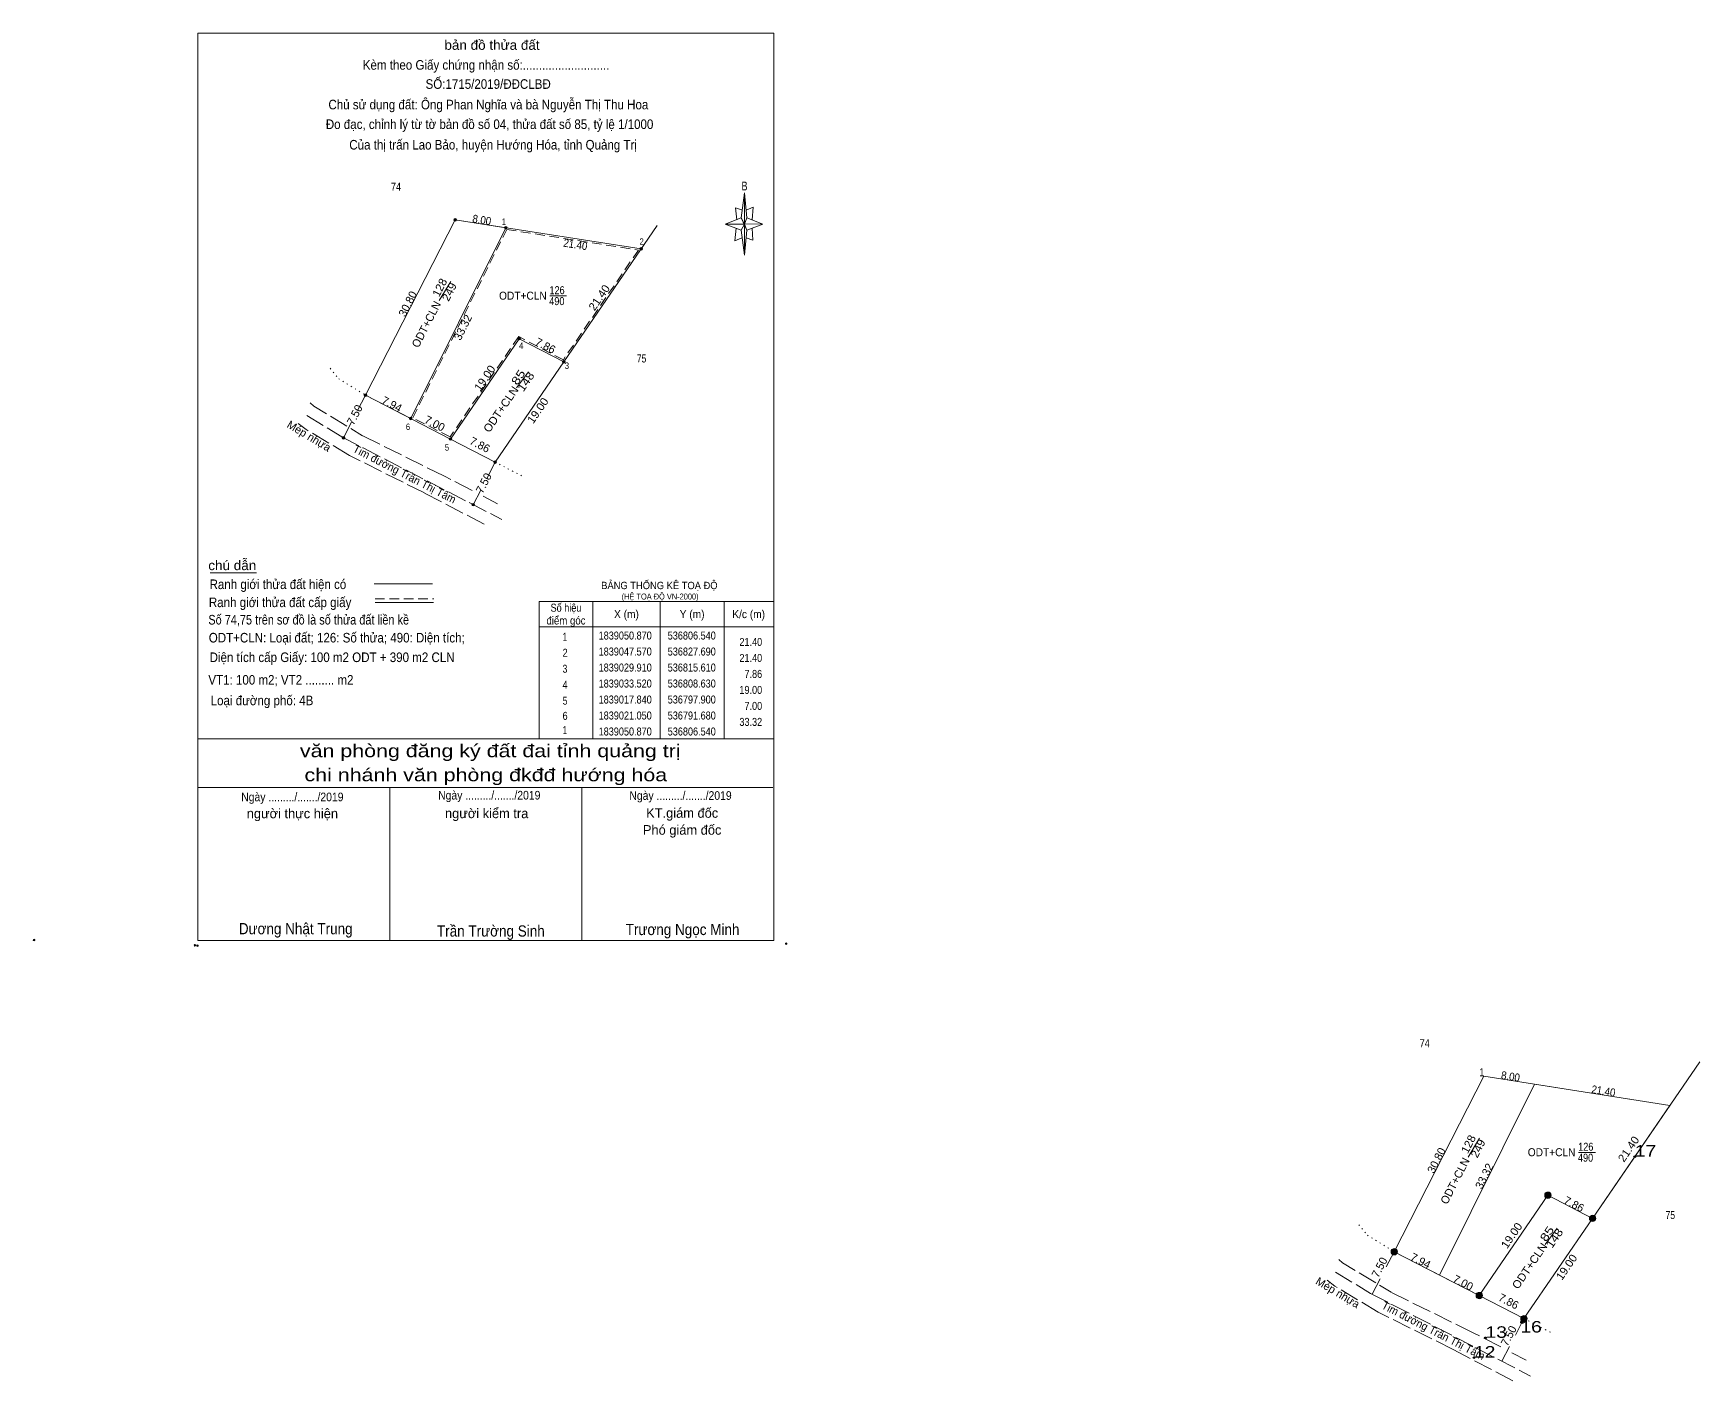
# Model space of a CAD drawing. Header units: metres. Extents: x 536109 to 536832, y 1838438 to 1839216.
# Drawn here: x 536572 to 536832.3, y 1839004.5 to 1839215.2 of the extents above; entities that cross this region are included whole.
import ezdxf
from ezdxf.enums import TextEntityAlignment as Align

# ---------------------------------------------------------------- set-up
doc = ezdxf.new("R2010")
doc.units = ezdxf.units.M
doc.header["$LTSCALE"] = 0.5
doc.header["$PDMODE"] = 32
doc.header["$PDSIZE"] = 0.25
for name, pattern in [('DOTTED', [1.5, 0.3, -1.2]), ('LONG_DASHED', [7.5, 6, -1.5]), ('MEDIUM_DASHED', [4.5, 3, -1.5])]:
    doc.linetypes.add(name, pattern=pattern)
for name, color, linetype, lineweight in [('1', 7, 'Continuous', 13), ('17', 7, 'Continuous', 13), ('22', 7, 'LONG_DASHED', 13), ('32', 7, 'Continuous', 13), ('5', 7, 'Continuous', 13), ('50', 7, 'DOTTED', 13), ('6', 7, 'Continuous', 13), ('63', 7, 'Continuous', 13)]:
    doc.layers.add(name, color=color, linetype=linetype, lineweight=lineweight)
doc.layers.add('12', color=7, linetype='Continuous')
doc.layers.add('7', color=7, linetype='Continuous')

msp = doc.modelspace()

# ---------------------------------------------------------------- hatches: boundary and pattern name
at = {"layer": '63'}
for points in [[(536638.11, 1839186.01, 1), (536637.71, 1839186.01, 1)], [(536646.01, 1839184.77, 1), (536645.61, 1839184.77, 1)], [(536667.16, 1839181.47, 1), (536666.76, 1839181.47, 1)], [(536648.1, 1839167.42, 1), (536647.7, 1839167.42, 1)], [(536655.08, 1839163.81, 1), (536654.68, 1839163.81, 1)], [(536624.09, 1839158.59, 1), (536623.69, 1839158.59, 1)], [(536631.15, 1839154.95, 1), (536630.75, 1839154.95, 1)], [(536620.65, 1839151.93, 1), (536620.25, 1839151.93, 1)], [(536637.37, 1839151.74, 1), (536636.97, 1839151.74, 1)], [(536644.35, 1839148.13, 1), (536643.95, 1839148.13, 1)], [(536640.91, 1839141.47, 1), (536640.51, 1839141.47, 1)], [(536809.13, 1839033.52, 1), (536808.13, 1839033.52, 1)], [(536816.11, 1839029.91, 1), (536815.11, 1839029.91, 1)], [(536785.12, 1839024.69, 1), (536784.12, 1839024.69, 1)], [(536798.4, 1839017.84, 1), (536797.4, 1839017.84, 1)], [(536805.38, 1839014.23, 1), (536804.38, 1839014.23, 1)]]:
    msp.add_hatch(color=256, dxfattribs=at).paths.add_polyline_path(points)

# ---------------------------------------------------------------- linework, layer by layer
at = {"layer": '1'}
for points in [[(536637.91, 1839186.01), (536645.81, 1839184.77), (536630.95, 1839154.95), (536623.89, 1839158.59)], [(536647.9, 1839167.42), (536654.88, 1839163.81), (536644.15, 1839148.13), (536637.17, 1839151.74)], [(536798.64, 1839052.11), (536806.54, 1839050.87), (536791.68, 1839021.05), (536784.62, 1839024.69)], [(536806.54, 1839050.87), (536827.69, 1839047.57), (536815.61, 1839029.91), (536808.63, 1839033.52), (536797.9, 1839017.84), (536791.68, 1839021.05)], [(536808.63, 1839033.52), (536815.61, 1839029.91), (536804.88, 1839014.23), (536797.9, 1839017.84)]]:
    msp.add_lwpolyline(points, close=True, dxfattribs=at)
at = {"layer": '1', "linetype": 'MEDIUM_DASHED'}
msp.add_lwpolyline([(536645.95, 1839184.49), (536666.53, 1839181.28), (536654.8, 1839164.13), (536647.82, 1839167.74), (536637.09, 1839152.06), (536631.28, 1839155.06)], close=True, dxfattribs=at)
at = {"layer": '17'}
msp.add_line((536599.63, 1839130.83), (536606.87, 1839130.83), dxfattribs=at)
at = {"layer": '22'}
for p, q in [((536642.42, 1839138.43), (536633.1, 1839143.3)), ((536644.52, 1839141.63), (536642.27, 1839142.79)), ((536803.15, 1839004.53), (536793.83, 1839009.4)), ((536805.25, 1839007.73), (536803, 1839008.89))]:
    msp.add_line(p, q, dxfattribs=at)
for points in [[(536620.99, 1839153.73), (536615.82, 1839156.86), (536615.24, 1839157.38)], [(536633.1, 1839143.3), (536621.38, 1839149.16), (536614.61, 1839153.22), (536613.39, 1839154.15)], [(536640.53, 1839143.7), (536636.22, 1839145.92), (536623.42, 1839152.25), (536621.57, 1839153.37)], [(536781.72, 1839019.83), (536776.55, 1839022.96), (536775.97, 1839023.48)], [(536793.83, 1839009.4), (536782.11, 1839015.26), (536775.34, 1839019.32), (536774.12, 1839020.25)], [(536801.26, 1839009.8), (536796.95, 1839012.02), (536784.15, 1839018.35), (536782.3, 1839019.47)]]:
    msp.add_lwpolyline(points, dxfattribs=at)
at = {"layer": '32'}
for p, q in [((536645.81, 1839184.77), (536630.95, 1839154.95)), ((536654.88, 1839163.81), (536669.44, 1839185.1)), ((536637.2, 1839176.35), (536635.42, 1839173.39)), ((536815.61, 1839029.91), (536832.34, 1839054.37)), ((536806.54, 1839050.87), (536791.68, 1839021.05)), ((536797.93, 1839042.45), (536796.15, 1839039.49))]:
    msp.add_line(p, q, dxfattribs=at)
for points in [[(536666.96, 1839181.47), (536637.91, 1839186.01), (536623.89, 1839158.59)], [(536827.69, 1839047.57), (536798.64, 1839052.11), (536784.62, 1839024.69)]]:
    msp.add_lwpolyline(points, dxfattribs=at)
at = {"layer": '5'}
for p, q in [((536682.58, 1839186.3), (536683.08, 1839190.2)), ((536682.58, 1839184.4), (536680.08, 1839185.3)), ((536683.48, 1839184.4), (536683.08, 1839180.5)), ((536683.48, 1839186.3), (536685.98, 1839185.3)), ((536684.28, 1839184.7), (536684.38, 1839182.8)), ((536684.38, 1839182.8), (536683.38, 1839183.2)), ((536597.71, 1839104.86), (536687.71, 1839104.86)), ((536597.71, 1839097.26), (536687.51, 1839097.26)), ((536597.71, 1839097.26), (536687.51, 1839097.26)), ((536597.71, 1839097.26), (536687.51, 1839097.26)), ((536627.71, 1839073.36), (536627.71, 1839097.26)), ((536657.71, 1839073.36), (536657.71, 1839097.26))]:
    msp.add_line(p, q, dxfattribs=at)
for points in [[(536597.71, 1839215.16), (536687.71, 1839215.16), (536687.71, 1839073.36), (536597.71, 1839073.36)], [(536683.08, 1839190.2), (536683.48, 1839186.3), (536683.08, 1839185.3)], [(536683.08, 1839185.3), (536680.08, 1839185.3), (536682.58, 1839186.3), (536683.48, 1839184.4), (536685.98, 1839185.3), (536683.08, 1839185.4)], [(536683.08, 1839185.3), (536683.08, 1839180.5), (536682.58, 1839184.4)]]:
    msp.add_lwpolyline(points, close=True, dxfattribs=at)
for points in [[(536682.78, 1839187.5), (536681.68, 1839187.9), (536681.88, 1839186)], [(536683.38, 1839187.5), (536684.48, 1839188), (536684.28, 1839186)], [(536683.08, 1839185.3), (536682.58, 1839186.3), (536680.08, 1839185.3)], [(536681.78, 1839184.7), (536681.58, 1839182.7), (536682.68, 1839183.2)], [(536683.08, 1839185.3), (536683.48, 1839184.4), (536685.98, 1839185.3)], [(536687.71, 1839073.36), (536597.71, 1839073.36), (536597.71, 1839097.26)]]:
    msp.add_lwpolyline(points, dxfattribs=at)
for p in [(536597.24, 1839072.59), (536597.64, 1839072.52)]:
    msp.add_point(p, dxfattribs=at)
at = {"layer": '50', "linetype": 'LONG_DASHED'}
for p, q in [((536614.72, 1839155.42), (536620.2, 1839152.06)), ((536640.07, 1839141.8), (536645.19, 1839139.15)), ((536775.45, 1839021.52), (536780.93, 1839018.16)), ((536800.8, 1839007.9), (536805.92, 1839005.25))]:
    msp.add_line(p, q, dxfattribs=at)
at = {"layer": '50'}
for p, q in [((536644.15, 1839148.13), (536648.64, 1839145.81)), ((536804.88, 1839014.23), (536809.37, 1839011.91))]:
    msp.add_line(p, q, dxfattribs=at)
for points in [[(536618.35, 1839162.79), (536619.7, 1839161.16), (536623.89, 1839158.59)], [(536779.08, 1839028.89), (536780.43, 1839027.26), (536784.62, 1839024.69)]]:
    msp.add_lwpolyline(points, dxfattribs=at)
at = {"layer": '6'}
for p, q in [((536625.23, 1839129.09), (536634.37, 1839129.09)), ((536625.37, 1839126.16), (536634.51, 1839126.16))]:
    msp.add_line(p, q, dxfattribs=at)
at = {"layer": '6', "linetype": 'MEDIUM_DASHED'}
msp.add_line((536625.37, 1839126.78), (536634.57, 1839126.78), dxfattribs=at)
at = {"layer": '6'}
for p in [(536572.11, 1839073.42), (536689.61, 1839072.86)]:
    msp.add_point(p, dxfattribs=at)
at = {"layer": '63'}
for p, q in [((536652.66, 1839174.1), (536655.31, 1839174.1)), ((536647.9, 1839167.42), (536637.17, 1839151.74)), ((536647.9, 1839167.42), (536654.88, 1839163.81)), ((536654.88, 1839163.81), (536644.15, 1839148.13)), ((536649.34, 1839162.25), (536647.47, 1839159.74)), ((536622.65, 1839156.21), (536623.89, 1839158.59)), ((536623.89, 1839158.59), (536637.17, 1839151.74)), ((536620.45, 1839151.93), (536621.71, 1839154.37)), ((536637.17, 1839151.74), (536644.15, 1839148.13)), ((536642.82, 1839145.57), (536644.15, 1839148.13)), ((536640.71, 1839141.47), (536641.89, 1839143.75)), ((536659.41, 1839126.36), (536659.41, 1839104.86)), ((536669.91, 1839126.36), (536669.91, 1839104.86)), ((536679.91, 1839126.36), (536679.91, 1839104.86)), ((536651.01, 1839122.36), (536687.71, 1839122.36)), ((536813.39, 1839040.2), (536816.04, 1839040.2)), ((536808.63, 1839033.52), (536797.9, 1839017.84)), ((536808.63, 1839033.52), (536815.61, 1839029.91)), ((536815.61, 1839029.91), (536804.88, 1839014.23)), ((536810.07, 1839028.35), (536808.2, 1839025.84)), ((536783.38, 1839022.31), (536784.62, 1839024.69)), ((536784.62, 1839024.69), (536797.9, 1839017.84)), ((536781.18, 1839018.03), (536782.44, 1839020.47)), ((536797.9, 1839017.84), (536804.88, 1839014.23)), ((536803.55, 1839011.67), (536804.88, 1839014.23)), ((536801.44, 1839007.57), (536802.62, 1839009.85))]:
    msp.add_line(p, q, dxfattribs=at)
at = {"layer": '63', "linetype": 'LONG_DASHED'}
for p, q in [((536620.2, 1839152.06), (536640.07, 1839141.8)), ((536780.93, 1839018.16), (536800.8, 1839007.9))]:
    msp.add_line(p, q, dxfattribs=at)
at = {"layer": '63'}
msp.add_lwpolyline([(536651.01, 1839126.36), (536687.71, 1839126.36), (536687.71, 1839104.86), (536651.01, 1839104.86)], close=True, dxfattribs=at)
for centre, radius in [((536637.91, 1839186.01), 0.2), ((536645.81, 1839184.77), 0.2), ((536666.96, 1839181.47), 0.2), ((536647.9, 1839167.42), 0.2), ((536654.88, 1839163.81), 0.2), ((536623.89, 1839158.59), 0.2), ((536630.95, 1839154.95), 0.2), ((536620.45, 1839151.93), 0.2), ((536637.17, 1839151.74), 0.2), ((536644.15, 1839148.13), 0.2), ((536640.71, 1839141.47), 0.2), ((536808.63, 1839033.52), 0.5), ((536815.61, 1839029.91), 0.5), ((536784.62, 1839024.69), 0.5), ((536797.9, 1839017.84), 0.5), ((536804.88, 1839014.23), 0.5)]:
    msp.add_circle(centre, radius, dxfattribs=at)
at = {"layer": '7'}
for p in [(536822.2, 1839039.55), (536804.5, 1839013.67), (536798.88, 1839011.23), (536797.08, 1839008.14)]:
    msp.add_point(p, dxfattribs=at)

# ---------------------------------------------------------------- texts
at = {"layer": '1'}
for s, width, p in [('ODT+CLN', 0.95, (536648.48, 1839173.52)), ('490', 0.85, (536653.78, 1839172.67)), ('126', 0.85, (536653.815, 1839174.38)), ('126', 0.85, (536814.545, 1839040.48)), ('ODT+CLN', 0.95, (536809.21, 1839039.62)), ('490', 0.85, (536814.51, 1839038.77))]:
    msp.add_text(s, height=1.25, dxfattribs=dict(at, width=width)).set_placement(p, align=Align.CENTER)
for s, height, width, p in [('BẢNG THỐNG KÊ TOẠ ĐỘ ', 1.15, 0.95, (536660.71, 1839128.27)), ('(HỆ TOẠ ĐỘ VN-2000)', 0.93, 0.9, (536663.91, 1839126.65))]:
    msp.add_text(s, height=height, dxfattribs=dict(at, width=width)).set_placement(p)
at = {"layer": '12', "width": 1.25}
for s, p in [('17', (536822.2, 1839039.55)), ('13', (536798.88, 1839011.23)), ('16', (536804.33, 1839012.06)), ('12', (536797.08, 1839008.14))]:
    msp.add_text(s, height=1.8, dxfattribs=at).set_placement(p)
at = {"layer": '5'}
for s, height, width, p in [('bản đồ thửa đất', 1.5, 1.05, (536643.65, 1839212.58)), ('Kèm theo Giấy chứng nhận số:...........................', 1.5, 0.9, (536642.73, 1839209.47)), ('SỐ:1715/2019/ĐĐCLBĐ', 1.5, 0.9, (536643.05, 1839206.48)), ('Chủ sử dụng đất: Ông Phan Nghĩa và bà Nguyễn Thị Thu Hoa', 1.5, 0.9, (536643.085, 1839203.27)), ('Đo đạc, chỉnh lý từ tờ bản đồ số 04, thửa đất số 85, tỷ lệ 1/1000 ', 1.5, 0.9, (536643.525, 1839200.2)), ('Của thị trấn Lao Bảo, huyện Hướng Hóa, tỉnh Quảng Trị', 1.5, 0.9, (536643.825, 1839196.99)), ('B', 1.378, 0.75, (536683.11, 1839190.6)), ('văn phòng đăng ký đất đai tỉnh quảng trị', 2, 1.25, (536643.375, 1839102)), ('chi nhánh văn phòng đkđđ hướng hóa', 2, 1.25, (536642.685, 1839098.24)), ('Ngày ........./......./2019', 1.35, 0.9, (536612.455, 1839095.11)), ('Ngày ........./......./2019', 1.35, 0.9, (536643.225, 1839095.38)), ('Ngày ........./......./2019', 1.35, 0.9, (536673.105, 1839095.33)), ('Dương Nhật Trung', 1.75, 0.9, (536612.98, 1839074.32)), ('Trần Trường Sinh', 1.75, 0.9, (536643.47, 1839073.96)), ('Trương Ngọc Minh', 1.75, 0.9, (536673.425, 1839074.19))]:
    msp.add_text(s, height=height, dxfattribs=dict(at, width=width)).set_placement(p, align=Align.CENTER)
for s, p in [('người thực hiện', (536612.46, 1839092.45)), ('người kiểm tra', (536642.815, 1839092.47)), ('KT.giám đốc', (536673.365, 1839092.53)), ('Phó giám đốc', (536673.36, 1839089.88))]:
    msp.add_text(s, height=1.5, dxfattribs=at).set_placement(p, align=Align.CENTER)
at = {"layer": '6'}
for s, width, p in [('chú dẫn', 1.05, (536599.32, 1839131.24)), ('Ranh giới thửa đất hiện có ', 0.9, (536599.52, 1839128.28)), ('Ranh giới thửa đất cấp giấy', 0.9, (536599.41, 1839125.46)), ('Số 74,75 trên sơ đồ là số thửa đất liền kề', 0.85, (536599.33, 1839122.74)), ('ODT+CLN: Loại đất; 126: Số thửa; 490: Diện tích;', 0.9, (536599.4, 1839119.93)), ('Diện tích cấp Giấy: 100 m2 ODT + 390 m2 CLN', 0.9, (536599.53, 1839116.87)), ('VT1: 100 m2; VT2 ......... m2', 0.9, (536599.33, 1839113.34)), ('Loại đường phố: 4B', 0.9, (536599.69, 1839110.12))]:
    msp.add_text(s, height=1.5, dxfattribs=dict(at, width=width)).set_placement(p)
at = {"layer": '63'}
for s, width, p in [('74', 0.85, (536628.645, 1839190.55)), ('75', 0.8, (536667.02, 1839163.7)), ('Số hiệu', 0.85, (536655.21, 1839124.74)), ('X (m)', 0.95, (536664.66, 1839123.74)), ('Y (m)', 0.95, (536674.915, 1839123.74)), ('K/c (m)', 0.95, (536683.755, 1839123.74)), ('điểm góc', 0.9, (536655.21, 1839122.74)), (' 1', 0.75, (536654.87, 1839120.2)), ('1839050.870', 0.85, (536664.46, 1839120.39)), ('1839047.570', 0.85, (536664.46, 1839117.89)), ('536806.540', 0.85, (536674.86, 1839120.39)), ('536827.690', 0.85, (536674.86, 1839117.89)), (' 2', 0.85, (536654.875, 1839117.7)), ('1839029.910', 0.85, (536664.46, 1839115.39)), ('536815.610', 0.85, (536674.86, 1839115.39)), (' 4', 0.85, (536654.87, 1839112.7)), (' 3', 0.8, (536654.865, 1839115.2)), ('1839033.520', 0.85, (536664.46, 1839112.89)), ('536808.630', 0.85, (536674.86, 1839112.89)), (' 5', 0.8, (536654.875, 1839110.2)), ('1839017.840', 0.85, (536664.46, 1839110.39)), ('536797.900', 0.85, (536674.86, 1839110.39)), (' 6', 0.85, (536654.875, 1839107.84)), ('1839021.050', 0.85, (536664.46, 1839107.89)), ('536791.680', 0.85, (536674.86, 1839107.89)), (' 1', 0.75, (536654.87, 1839105.6)), ('1839050.870', 0.85, (536664.46, 1839105.39)), ('536806.540', 0.85, (536674.86, 1839105.39)), ('74', 0.85, (536789.375, 1839056.65)), ('75', 0.8, (536827.75, 1839029.8))]:
    msp.add_text(s, height=1.25, dxfattribs=dict(at, width=width)).set_placement(p, align=Align.CENTER)
for s, rotation, width, p in [('8.00', 351.08, 0.9, (536641.9631, 1839185.3772)), ('21.40', 351.132, 0.9, (536656.5886, 1839181.5353)), ('128', 62.919, 1.05, (536636.0403, 1839175.1305)), ('249', 62.919, 1.05, (536637.538, 1839174.4555)), ('21.40', 55.622, 1.05, (536660.9171, 1839173.4921)), ('19.00', 55.622, 1.05, (536643.0371, 1839160.9121)), ('85', 55.622, 1.3, (536648.2653, 1839161.0371)), ('148', 55.622, 1.15, (536649.4545, 1839160.3521)), ('ODT+CLN', 55.622, 1.05, (536645.561, 1839156.0271)), ('19.00', 55.622, 1.05, (536651.3271, 1839155.8321)), ('Tim đường Trần Thị Tâm', 332.69, 0.95, (536629.7133, 1839145.703)), ('8.00', 351.08, 0.9, (536802.6931, 1839051.4772)), ('21.40', 351.132, 0.9, (536817.2086, 1839049.2053)), ('128', 62.919, 1.05, (536796.7703, 1839041.2305)), ('249', 62.919, 1.05, (536798.268, 1839040.5555)), ('21.40', 55.622, 1.05, (536821.7471, 1839040.3921)), ('19.00', 55.622, 1.05, (536803.4871, 1839026.8721)), ('85', 55.622, 1.3, (536808.9953, 1839027.1371)), ('148', 55.622, 1.15, (536810.1845, 1839026.4521)), ('ODT+CLN', 55.622, 1.05, (536806.291, 1839022.1271)), ('19.00', 55.622, 1.05, (536812.0571, 1839021.9321)), ('Tim đường Trần Thị Tâm', 332.69, 0.95, (536790.4433, 1839011.803))]:
    msp.add_text(s, height=1.25, rotation=rotation, dxfattribs=dict(at, width=width)).set_placement(p, align=Align.CENTER)
for s, height, width, p in [(' 1', 1, 0.9, (536645.84, 1839185.21)), (' 2', 1, 0.9, (536667.36, 1839182.1)), (' 4', 1, 0.95, (536648.57, 1839165.83)), (' 3', 1, 0.95, (536655.7, 1839162.7)), (' 6', 1, 0.9, (536630.86, 1839153.15)), (' 5', 1, 0.9, (536636.95, 1839149.92)), ('21.40', 1.25, 0.85, (536685.86, 1839119.39)), ('21.40', 1.25, 0.85, (536685.86, 1839116.89)), ('7.86', 1.25, 0.85, (536685.86, 1839114.39)), ('19.00', 1.25, 0.85, (536685.86, 1839111.89)), ('7.00', 1.25, 0.85, (536685.86, 1839109.39)), ('33.32', 1.25, 0.85, (536685.86, 1839106.89)), (' 1', 1.25, 0.75, (536798.64, 1839052.11))]:
    msp.add_text(s, height=height, dxfattribs=dict(at, width=width)).set_placement(p, align=Align.RIGHT)
for s, rotation, p in [('30.80', 62.919, (536631.0417, 1839172.5805)), ('ODT+CLN', 62.919, (536633.9407, 1839169.3805)), ('33.32', 63.512, (536639.665, 1839168.9163)), ('7.86', 332.652, (536651.7079, 1839165.7698)), ('7.94', 332.725, (536627.7136, 1839156.6193)), ('7.50', 62.683, (536622.7619, 1839155.2332)), ('Mép nhựa', 329.049, (536614.7486, 1839151.6738)), ('7.00', 332.703, (536634.4234, 1839153.6087)), ('7.86', 332.693, (536641.4683, 1839150.281)), ('7.50', 62.683, (536642.9219, 1839144.5632)), ('30.80', 62.919, (536791.7717, 1839038.6805)), ('ODT+CLN', 62.919, (536794.6707, 1839035.4805)), ('33.32', 63.512, (536799.2449, 1839036.2362)), ('7.86', 332.652, (536812.4129, 1839031.5672)), ('7.50', 62.683, (536782.8719, 1839021.9632)), ('7.94', 332.725, (536788.4486, 1839022.7167)), ('Mép nhựa', 329.049, (536775.4786, 1839017.7738)), ('7.00', 332.703, (536795.0884, 1839019.2861)), ('7.86', 332.693, (536802.2033, 1839016.3784)), ('7.50', 62.683, (536803.0619, 1839011.2532))]:
    msp.add_text(s, height=1.25, rotation=rotation, dxfattribs=at).set_placement(p, align=Align.CENTER)

doc.saveas('drawing.dxf')
